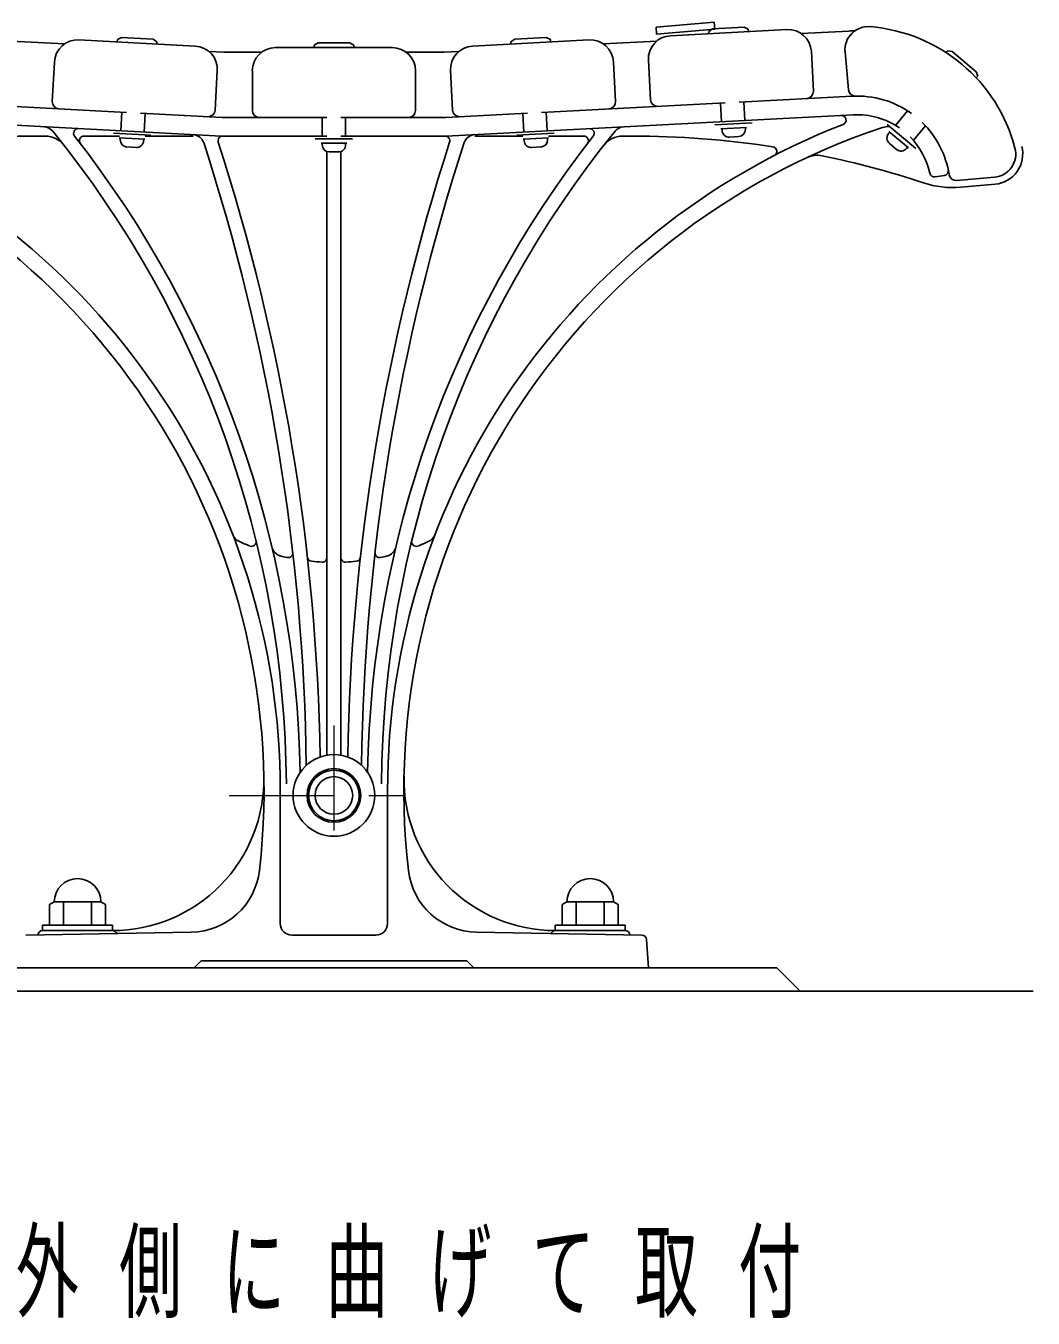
# Model space of a CAD drawing. Units: millimetres on the paper. Extents: x -365 to 12, y -38 to 257.
# Drawn here: x -347.2 to -318.39, y 69.88 to 106.86 of the extents above; entities that cross this region are included whole.
import ezdxf

# ---------------------------------------------------------------- set-up
doc = ezdxf.new("R2010")
doc.units = ezdxf.units.MM
doc.linetypes.add('USER2', pattern=[6, 3, -1, 1, -1])
doc.layers.add('LY_3', color=3, linetype='Continuous', lineweight=25)
doc.styles.add('ＭＳ ゴシック', font='')
doc.styles.get('ＭＳ ゴシック').set_extended_font_data('MS Gothic')

msp = doc.modelspace()

# ---------------------------------------------------------------- linework, layer by layer
at = {"layer": 'LY_3'}
for p, q in [((-327.512, 106.967), (-329.172, 106.822)), ((-327.512, 106.967), (-327.494, 106.768)), ((-344.46, 106.524), (-344.579, 106.464)), ((-344.46, 106.524), (-344.579, 106.464)), ((-343.559, 106.478), (-344.46, 106.525)), ((-343.559, 106.478), (-344.46, 106.525)), ((-333.212, 106.477), (-332.311, 106.524)), ((-333.212, 106.477), (-332.311, 106.524)), ((-332.311, 106.524), (-332.192, 106.464)), ((-332.311, 106.524), (-332.192, 106.464)), ((-329.172, 106.822), (-329.155, 106.622)), ((-327.494, 106.768), (-329.155, 106.622)), ((-328.76, 106.577), (-325.431, 106.751)), ((-328.76, 106.577), (-325.431, 106.751)), ((-327.665, 106.701), (-327.553, 106.773)), ((-327.665, 106.701), (-327.553, 106.773)), ((-327.665, 106.701), (-327.661, 106.634)), ((-327.665, 106.701), (-327.661, 106.634)), ((-327.553, 106.773), (-326.652, 106.82)), ((-327.553, 106.773), (-326.652, 106.82)), ((-326.652, 106.821), (-326.533, 106.76)), ((-326.652, 106.821), (-326.533, 106.76)), ((-326.533, 106.76), (-326.53, 106.693)), ((-326.533, 106.76), (-326.53, 106.693)), ((-323.659, 106.71), (-325.024, 106.638)), ((-323.659, 106.71), (-325.024, 106.638)), ((-347.618, 106.422), (-346.088, 106.342)), ((-347.618, 106.422), (-346.088, 106.342)), ((-342.352, 106.28), (-345.681, 106.455)), ((-342.352, 106.28), (-345.681, 106.455)), ((-344.579, 106.463), (-344.583, 106.397)), ((-344.579, 106.463), (-344.583, 106.397)), ((-343.447, 106.404), (-343.559, 106.477)), ((-343.447, 106.404), (-343.559, 106.477)), ((-343.447, 106.404), (-343.451, 106.338)), ((-343.447, 106.404), (-343.451, 106.338)), ((-336.719, 106.237), (-340.053, 106.237)), ((-336.719, 106.237), (-340.053, 106.237)), ((-338.836, 106.37), (-338.952, 106.304)), ((-338.836, 106.37), (-338.952, 106.304)), ((-338.952, 106.304), (-338.952, 106.237)), ((-338.952, 106.304), (-338.952, 106.237)), ((-337.934, 106.371), (-338.837, 106.371)), ((-337.934, 106.371), (-338.837, 106.371)), ((-337.819, 106.304), (-337.934, 106.371)), ((-337.819, 106.304), (-337.934, 106.371)), ((-337.819, 106.304), (-337.819, 106.237)), ((-337.819, 106.304), (-337.819, 106.237)), ((-334.419, 106.28), (-331.09, 106.455)), ((-334.419, 106.28), (-331.09, 106.455)), ((-333.324, 106.404), (-333.212, 106.477)), ((-333.324, 106.404), (-333.212, 106.477)), ((-333.324, 106.404), (-333.32, 106.338)), ((-333.324, 106.404), (-333.32, 106.338)), ((-332.192, 106.463), (-332.188, 106.397)), ((-332.192, 106.463), (-332.188, 106.397)), ((-329.153, 106.422), (-330.683, 106.342)), ((-329.153, 106.422), (-330.683, 106.342)), ((-320.836, 106.147), (-320.879, 106.096)), ((-320.836, 106.147), (-320.879, 106.096)), ((-320.836, 106.147), (-320.705, 106.123)), ((-320.836, 106.147), (-320.705, 106.123)), ((-346.382, 105.823), (-346.441, 104.692)), ((-346.382, 105.823), (-346.441, 104.692)), ((-341.96, 106.126), (-341.537, 106.103)), ((-341.96, 106.126), (-341.537, 106.103)), ((-341.537, 106.103), (-340.453, 106.103)), ((-341.537, 106.103), (-340.453, 106.103)), ((-335.234, 106.103), (-336.318, 106.103)), ((-335.234, 106.103), (-336.318, 106.103)), ((-334.811, 106.125), (-335.234, 106.103)), ((-334.811, 106.125), (-335.234, 106.103)), ((-330.389, 105.823), (-330.33, 104.692)), ((-330.389, 105.823), (-330.33, 104.692)), ((-329.391, 105.876), (-329.331, 104.744)), ((-329.391, 105.876), (-329.331, 104.744)), ((-324.73, 106.12), (-324.671, 104.988)), ((-324.73, 106.12), (-324.671, 104.988)), ((-323.671, 105.032), (-323.766, 106.112)), ((-323.671, 105.032), (-323.766, 106.112)), ((-320.705, 106.124), (-320.013, 105.544)), ((-320.705, 106.124), (-320.013, 105.544)), ((-341.721, 105.579), (-341.781, 104.447)), ((-341.721, 105.579), (-341.781, 104.447)), ((-340.719, 105.57), (-340.719, 104.437)), ((-340.719, 105.57), (-340.719, 104.437)), ((-336.052, 105.57), (-336.052, 104.437)), ((-336.052, 105.57), (-336.052, 104.437)), ((-335.05, 105.579), (-334.99, 104.447)), ((-335.05, 105.579), (-334.99, 104.447)), ((-320.013, 105.544), (-319.968, 105.418)), ((-320.013, 105.544), (-319.968, 105.418)), ((-319.968, 105.418), (-320.011, 105.367)), ((-319.968, 105.418), (-320.011, 105.367)), ((-344.321, 104.381), (-349.58, 104.656)), ((-344.321, 104.381), (-349.58, 104.656)), ((-332.45, 104.38), (-327.191, 104.656)), ((-332.45, 104.38), (-327.191, 104.656)), ((-326.791, 104.677), (-323.562, 104.846)), ((-326.791, 104.677), (-323.562, 104.846)), ((-326.658, 104.684), (-326.63, 104.151)), ((-326.658, 104.684), (-326.63, 104.151)), ((-341.597, 103.704), (-353.237, 104.314)), ((-341.597, 103.704), (-353.237, 104.314)), ((-344.482, 103.855), (-344.454, 104.387)), ((-344.482, 103.855), (-344.454, 104.387)), ((-341.585, 104.237), (-343.922, 104.36)), ((-341.585, 104.237), (-343.922, 104.36)), ((-343.817, 103.82), (-343.789, 104.352)), ((-343.817, 103.82), (-343.789, 104.352)), ((-335.186, 104.237), (-332.849, 104.359)), ((-335.186, 104.237), (-332.849, 104.359)), ((-335.174, 103.703), (-323.534, 104.314)), ((-335.174, 103.703), (-323.534, 104.314)), ((-332.955, 103.82), (-332.983, 104.352)), ((-332.955, 103.82), (-332.983, 104.352)), ((-332.289, 103.855), (-332.317, 104.387)), ((-332.289, 103.855), (-332.317, 104.387)), ((-327.324, 104.649), (-327.296, 104.116)), ((-327.324, 104.649), (-327.296, 104.116)), ((-322.323, 104.011), (-321.977, 104.424)), ((-322.323, 104.011), (-321.977, 104.424)), ((-341.585, 104.237), (-338.585, 104.237)), ((-341.585, 104.237), (-338.585, 104.237)), ((-338.719, 103.703), (-338.719, 104.237)), ((-338.719, 103.703), (-338.719, 104.237)), ((-335.186, 104.237), (-338.185, 104.237)), ((-335.186, 104.237), (-338.185, 104.237)), ((-338.052, 103.703), (-338.052, 104.237)), ((-338.052, 103.703), (-338.052, 104.237)), ((-327.491, 104.026), (-326.426, 104.082)), ((-327.491, 104.026), (-326.426, 104.082)), ((-327.319, 103.915), (-326.586, 103.953)), ((-327.319, 103.915), (-326.586, 103.953)), ((-327.285, 103.917), (-327.283, 103.863)), ((-327.285, 103.917), (-327.283, 103.863)), ((-326.62, 103.952), (-326.617, 103.898)), ((-326.62, 103.952), (-326.617, 103.898)), ((-322.562, 104.038), (-321.745, 103.352)), ((-322.562, 104.038), (-321.745, 103.352)), ((-321.812, 103.583), (-321.466, 103.995)), ((-321.812, 103.583), (-321.466, 103.995)), ((-346.908, 103.703), (-346.637, 103.703)), ((-346.908, 103.703), (-346.637, 103.703)), ((-345.532, 103.703), (-344.523, 103.703)), ((-345.532, 103.703), (-344.523, 103.703)), ((-343.621, 103.73), (-344.686, 103.786)), ((-343.621, 103.73), (-344.686, 103.786)), ((-343.793, 103.619), (-344.526, 103.658)), ((-343.793, 103.619), (-344.526, 103.658)), ((-344.493, 103.655), (-344.495, 103.602)), ((-344.493, 103.655), (-344.495, 103.602)), ((-343.827, 103.62), (-343.83, 103.567)), ((-343.827, 103.62), (-343.83, 103.567)), ((-343.789, 103.703), (-342.414, 103.703)), ((-343.789, 103.703), (-342.414, 103.703)), ((-341.585, 103.703), (-338.585, 103.703)), ((-341.585, 103.703), (-338.585, 103.703)), ((-337.853, 103.624), (-338.919, 103.625)), ((-337.853, 103.624), (-338.919, 103.625)), ((-335.186, 103.703), (-338.185, 103.703)), ((-335.186, 103.703), (-338.185, 103.703)), ((-332.982, 103.703), (-334.357, 103.703)), ((-332.982, 103.703), (-334.357, 103.703)), ((-333.15, 103.73), (-332.085, 103.786)), ((-333.15, 103.73), (-332.085, 103.786)), ((-332.977, 103.619), (-332.245, 103.657)), ((-332.977, 103.619), (-332.245, 103.657)), ((-332.944, 103.62), (-332.941, 103.567)), ((-332.944, 103.62), (-332.941, 103.567)), ((-332.278, 103.655), (-332.276, 103.602)), ((-332.278, 103.655), (-332.276, 103.602)), ((-331.239, 103.703), (-332.248, 103.703)), ((-331.239, 103.703), (-332.248, 103.703)), ((-329.863, 103.703), (-330.134, 103.703)), ((-329.863, 103.703), (-330.134, 103.703)), ((-327.072, 103.675), (-326.806, 103.689)), ((-327.072, 103.675), (-326.806, 103.689)), ((-322.486, 103.817), (-322.52, 103.776)), ((-322.486, 103.817), (-322.52, 103.776)), ((-322.512, 103.839), (-321.95, 103.367)), ((-322.512, 103.839), (-321.95, 103.367)), ((-344.04, 103.378), (-344.306, 103.392)), ((-344.04, 103.378), (-344.306, 103.392)), ((-338.019, 103.504), (-338.753, 103.505)), ((-338.019, 103.504), (-338.753, 103.505)), ((-338.719, 103.504), (-338.719, 103.451)), ((-338.719, 103.504), (-338.719, 103.451)), ((-338.586, 103.251), (-338.586, 85.986)), ((-338.586, 103.251), (-338.586, 85.986)), ((-338.253, 103.251), (-338.519, 103.251)), ((-338.253, 103.251), (-338.519, 103.251)), ((-338.186, 103.251), (-338.186, 85.986)), ((-338.186, 103.251), (-338.186, 85.986)), ((-338.052, 103.504), (-338.052, 103.45)), ((-338.052, 103.504), (-338.052, 103.45)), ((-332.731, 103.378), (-332.465, 103.392)), ((-332.731, 103.378), (-332.465, 103.392)), ((-322.496, 103.494), (-322.291, 103.323)), ((-322.496, 103.494), (-322.291, 103.323)), ((-321.976, 103.388), (-322.01, 103.348)), ((-321.976, 103.388), (-322.01, 103.348)), ((-320.923, 102.579), (-321.187, 102.537)), ((-320.923, 102.579), (-321.187, 102.537)), ((-320.573, 102.432), (-319.493, 102.526)), ((-320.573, 102.432), (-319.493, 102.526)), ((-319.476, 102.327), (-320.455, 102.241)), ((-319.476, 102.327), (-320.455, 102.241)), ((-339.919, 84.97), (-339.919, 81.17)), ((-339.919, 84.97), (-339.919, 81.17)), ((-336.853, 84.97), (-336.853, 81.17)), ((-336.853, 84.97), (-336.853, 81.17)), ((-346.386, 81.79), (-346.519, 81.713)), ((-346.386, 81.79), (-346.519, 81.713)), ((-345.053, 81.79), (-346.386, 81.79)), ((-345.053, 81.79), (-346.386, 81.79)), ((-346.119, 81.79), (-346.119, 81.123)), ((-346.119, 81.79), (-346.119, 81.123)), ((-345.319, 81.79), (-345.319, 81.123)), ((-345.319, 81.79), (-345.319, 81.123)), ((-345.053, 81.79), (-344.919, 81.713)), ((-345.053, 81.79), (-344.919, 81.713)), ((-331.719, 81.79), (-331.853, 81.713)), ((-331.719, 81.79), (-331.853, 81.713)), ((-331.719, 81.79), (-330.386, 81.79)), ((-331.719, 81.79), (-330.386, 81.79)), ((-331.453, 81.79), (-331.453, 81.123)), ((-331.453, 81.79), (-331.453, 81.123)), ((-330.653, 81.79), (-330.653, 81.123)), ((-330.653, 81.79), (-330.653, 81.123)), ((-330.386, 81.79), (-330.253, 81.713)), ((-330.386, 81.79), (-330.253, 81.713)), ((-346.519, 81.713), (-346.519, 81.123)), ((-346.519, 81.713), (-346.519, 81.123)), ((-344.919, 81.713), (-344.919, 81.123)), ((-344.919, 81.713), (-344.919, 81.123)), ((-331.853, 81.713), (-331.853, 81.123)), ((-331.853, 81.713), (-331.853, 81.123)), ((-330.253, 81.713), (-330.253, 81.123)), ((-330.253, 81.713), (-330.253, 81.123)), ((-346.719, 81.123), (-346.719, 80.97)), ((-344.719, 81.123), (-346.719, 81.123)), ((-346.719, 81.123), (-346.719, 80.97)), ((-344.719, 81.123), (-346.719, 81.123)), ((-344.719, 81.123), (-344.719, 80.97)), ((-344.719, 81.123), (-344.719, 80.97)), ((-332.053, 81.123), (-332.053, 80.97)), ((-332.053, 81.123), (-330.053, 81.123)), ((-332.053, 81.123), (-332.053, 80.97)), ((-332.053, 81.123), (-330.053, 81.123)), ((-330.053, 81.123), (-330.053, 80.97)), ((-330.053, 81.123), (-330.053, 80.97)), ((-347.197, 80.839), (-342.468, 80.921)), ((-347.197, 80.839), (-342.468, 80.921)), ((-346.719, 80.97), (-344.719, 80.97)), ((-346.719, 80.97), (-344.719, 80.97)), ((-339.586, 80.837), (-337.186, 80.837)), ((-339.586, 80.837), (-337.186, 80.837)), ((-329.575, 80.839), (-334.304, 80.922)), ((-329.575, 80.839), (-334.304, 80.922)), ((-330.053, 80.97), (-332.053, 80.97)), ((-330.053, 80.97), (-332.053, 80.97)), ((-329.386, 79.903), (-329.444, 80.715)), ((-329.386, 79.903), (-329.444, 80.715)), ((-351.053, 79.903), (-325.719, 79.903)), ((-351.053, 79.903), (-325.719, 79.903)), ((-342.386, 79.903), (-342.186, 80.103)), ((-342.386, 79.903), (-342.186, 80.103)), ((-342.186, 80.103), (-334.586, 80.103)), ((-342.186, 80.103), (-334.586, 80.103)), ((-334.586, 80.103), (-334.386, 79.903)), ((-334.586, 80.103), (-334.386, 79.903)), ((-325.719, 79.903), (-325.053, 79.237)), ((-325.719, 79.903), (-325.053, 79.237)), ((-358.386, 79.237), (-318.386, 79.237))]:
    msp.add_line(p, q, dxfattribs=at)
at = {"layer": 'LY_3', "color": 7, "linetype": 'USER2', "lineweight": 13}
for p, q in [((-338.386, 86.837), (-338.386, 83.256)), ((-338.386, 86.837), (-338.386, 83.256)), ((-341.386, 84.837), (-335.386, 84.837)), ((-341.386, 84.837), (-335.386, 84.837))]:
    msp.add_line(p, q, dxfattribs=at)
at = {"layer": 'LY_3'}
for radius in [1.167, 1.167, 0.767, 0.767, 0.723, 0.723, 0.537, 0.537]:
    msp.add_circle((-338.386, 84.837), radius, dxfattribs=at)
for centre, radius, start, end in [((-328.725, 105.911), 0.667, 93.0001, 183), ((-328.725, 105.911), 0.667, 93.0001, 183), ((-325.396, 106.085), 0.667, 3.0002, 93.0001), ((-325.396, 106.085), 0.667, 3.0002, 93.0001), ((-323.102, 106.17), 0.667, 85.4069, 185.0001), ((-323.102, 106.17), 0.667, 85.4069, 185.0001), ((-323.422, 102.183), 4.533, 90.7901, 93.0002), ((-323.422, 102.183), 4.533, 90.7901, 93.0002), ((-323.422, 102.183), 4.667, 14.5941, 85.4061), ((-323.422, 102.183), 4.667, 14.5941, 85.4061), ((-345.716, 105.788), 0.667, 86.9999, 176.9998), ((-345.716, 105.788), 0.667, 86.9999, 176.9998), ((-342.387, 105.614), 0.667, 356.9999, 86.9998), ((-342.387, 105.614), 0.667, 356.9999, 86.9998), ((-340.053, 105.57), 0.667, 90.0002, 180.0002), ((-340.053, 105.57), 0.667, 90.0002, 180.0002), ((-336.719, 105.57), 0.667, 0.0003, 90.0002), ((-336.719, 105.57), 0.667, 0.0003, 90.0002), ((-334.384, 105.614), 0.667, 93.0001, 183), ((-334.384, 105.614), 0.667, 93.0001, 183), ((-331.055, 105.788), 0.667, 3.0002, 93.0001), ((-331.055, 105.788), 0.667, 3.0002, 93.0001), ((-323.472, 105.049), 0.2, 185.0013, 270.9967), ((-323.472, 105.049), 0.2, 185.0013, 270.9967), ((-346.241, 104.681), 0.2, 176.9996, 266.9971), ((-346.241, 104.681), 0.2, 176.9996, 266.9971), ((-330.53, 104.681), 0.2, 273.0028, 3.0003), ((-330.53, 104.681), 0.2, 273.0028, 3.0003), ((-329.132, 104.754), 0.2, 183.0001, 272.9999), ((-329.132, 104.754), 0.2, 183.0001, 272.9999), ((-324.871, 104.978), 0.2, 273.0028, 3.0003), ((-324.871, 104.978), 0.2, 273.0028, 3.0003), ((-323.422, 102.183), 2.667, 54.3032, 93.0001), ((-323.422, 102.183), 2.667, 54.3032, 93.0001), ((-341.98, 104.458), 0.2, 267.0001, 356.9999), ((-341.98, 104.458), 0.2, 267.0001, 356.9999), ((-340.519, 104.437), 0.2, 180, 269.9975), ((-340.519, 104.437), 0.2, 180, 269.9975), ((-336.253, 104.437), 0.2, 270.0004, 0.0003), ((-336.253, 104.437), 0.2, 270.0004, 0.0003), ((-334.791, 104.458), 0.2, 183.0001, 272.9999), ((-334.791, 104.458), 0.2, 183.0001, 272.9999), ((-323.869, 104.162), 0.133, 291.3053, 92.9984), ((-323.869, 104.162), 0.133, 291.3053, 92.9984), ((-323.422, 102.183), 2.133, 55.3818, 93.0001), ((-323.422, 102.183), 2.133, 55.3818, 93.0001), ((-360.386, 84.97), 20, 353.4638, 71.5954), ((-360.386, 84.97), 20, 353.4638, 71.5954), ((-360.386, 84.97), 20.467, 0, 68.6957), ((-360.386, 84.97), 20.467, 0, 68.6957), ((-346.688, 103.636), 0.333, 38.9913, 86.9995), ((-346.688, 103.636), 0.333, 38.9913, 86.9995), ((-345.698, 103.785), 0.133, 87.0016, 218.0394), ((-345.698, 103.785), 0.133, 87.0016, 218.0394), ((-316.385, 84.97), 20.467, 111.3043, 180), ((-316.385, 84.97), 20.467, 111.3043, 180), ((-316.385, 84.97), 20, 108.4046, 186.5362), ((-316.385, 84.97), 20, 108.4046, 186.5362), ((-331.073, 103.785), 0.133, 321.9606, 92.9984), ((-331.073, 103.785), 0.133, 321.9606, 92.9984), ((-330.083, 103.636), 0.333, 93.0005, 141.0087), ((-330.083, 103.636), 0.333, 93.0005, 141.0087), ((-322.489, 103.314), 0.667, 90.5245, 108.4045), ((-322.489, 103.314), 0.667, 90.5245, 108.4045), ((-323.422, 102.183), 2.667, 9.0008, 45.7011), ((-323.422, 102.183), 2.667, 9.0008, 45.7011), ((-346.908, 77.037), 26.667, 90, 98.6918), ((-346.908, 77.037), 26.667, 90, 98.6918), ((-346.637, 103.037), 0.667, 38.0181, 90), ((-346.637, 103.037), 0.667, 38.0181, 90), ((-369.746, 84.97), 30, 0.3837, 38.9913), ((-369.746, 84.97), 30, 0.3837, 38.9913), ((-369.746, 84.97), 30.4, 0.9859, 38.0394), ((-369.746, 84.97), 30.4, 0.9859, 38.0394), ((-345.532, 103.57), 0.133, 90, 217.5294), ((-345.532, 103.57), 0.133, 90, 217.5294), ((-344.296, 103.591), 0.2, 176.9989, 266.9963), ((-344.296, 103.591), 0.2, 176.9989, 266.9963), ((-344.029, 103.577), 0.2, 266.9964, 356.9991), ((-344.029, 103.577), 0.2, 266.9964, 356.9991), ((-342.428, 103.413), 0.333, 18.0048, 86.9995), ((-342.428, 103.413), 0.333, 18.0048, 86.9995), ((-341.568, 103.57), 0.133, 90, 197.8949), ((-341.568, 103.57), 0.133, 90, 197.8949), ((-307.025, 84.97), 30.4, 141.9605, 179.0141), ((-307.025, 84.97), 30.4, 141.9605, 179.0141), ((-307.025, 84.97), 30, 141.0086, 179.6163), ((-307.025, 84.97), 30, 141.0086, 179.6163), ((-335.203, 103.57), 0.133, 342.105, 90), ((-335.203, 103.57), 0.133, 342.105, 90), ((-334.343, 103.413), 0.333, 93.0004, 161.9952), ((-334.343, 103.413), 0.333, 93.0004, 161.9952), ((-332.742, 103.577), 0.2, 183.0008, 273.0036), ((-332.742, 103.577), 0.2, 183.0008, 273.0036), ((-332.475, 103.591), 0.2, 273.0036, 3.0011), ((-332.475, 103.591), 0.2, 273.0036, 3.0011), ((-331.239, 103.57), 0.133, 322.4705, 90), ((-331.239, 103.57), 0.133, 322.4705, 90), ((-330.134, 103.037), 0.667, 90, 141.9818), ((-330.134, 103.037), 0.667, 90, 141.9818), ((-329.863, 77.037), 26.667, 81.3081, 90), ((-329.863, 77.037), 26.667, 81.3081, 90), ((-327.083, 103.874), 0.2, 183.0008, 273.0036), ((-327.083, 103.874), 0.2, 183.0008, 273.0036), ((-326.816, 103.888), 0.2, 273.0036, 3.0011), ((-326.816, 103.888), 0.2, 273.0036, 3.0011), ((-322.367, 103.647), 0.2, 140.0003, 230.0031), ((-322.367, 103.647), 0.2, 140.0003, 230.0031), ((-323.422, 102.183), 2.133, 12.3729, 44.6236), ((-323.422, 102.183), 2.133, 12.3729, 44.6236), ((-399.173, 84.97), 60, 0.69158, 18.00511), ((-399.173, 84.97), 60, 0.69158, 18.00511), ((-399.173, 84.97), 60.4, 0.91512, 17.89471), ((-399.173, 84.97), 60.4, 0.91512, 17.89471), ((-338.519, 103.451), 0.2, 179.9889, 269.9864), ((-338.519, 103.451), 0.2, 179.9889, 269.9864), ((-338.253, 103.451), 0.2, 269.9864, 359.9892), ((-338.253, 103.451), 0.2, 269.9864, 359.9892), ((-277.598, 84.97), 60.4, 162.10524, 179.08484), ((-277.598, 84.97), 60.4, 162.10524, 179.08484), ((-277.598, 84.97), 60, 161.99486, 179.30841), ((-277.598, 84.97), 60, 161.99486, 179.30841), ((-325.853, 103.265), 0.133, 297.3615, 81.3081), ((-325.853, 103.265), 0.133, 297.3615, 81.3081), ((-322.163, 103.476), 0.2, 230.0031, 320.0006), ((-322.163, 103.476), 0.2, 230.0031, 320.0006), ((-319.551, 103.191), 0.667, 275.0002, 14.5939), ((-319.551, 103.191), 0.667, 275.0002, 14.5939), ((-319.551, 103.191), 0.867, 275.0001, 14.5943), ((-319.551, 103.191), 0.867, 275.0001, 14.5943), ((-324.56, 102.49), 0.667, 78.231, 115.013), ((-324.56, 102.49), 0.667, 78.231, 115.013), ((-329.863, 77.037), 26.667, 71.7726, 78.231), ((-329.863, 77.037), 26.667, 71.7726, 78.231), ((-321.208, 102.669), 0.133, 192.3728, 278.9999), ((-321.208, 102.669), 0.133, 192.3728, 278.9999), ((-320.944, 102.71), 0.133, 278.9999, 12.018), ((-320.944, 102.71), 0.133, 278.9999, 12.018), ((-320.591, 102.631), 0.2, 189.0014, 275.0013), ((-320.591, 102.631), 0.2, 189.0014, 275.0013), ((-320.688, 104.898), 2.667, 251.7726, 275.0002), ((-320.688, 104.898), 2.667, 251.7726, 275.0002), ((-340.963, 92.412), 0.333, 200.9657, 244.8154), ((-340.963, 92.412), 0.333, 200.9657, 244.8154), ((-338.386, 97.893), 6.389, 244.8154, 247.8743), ((-338.386, 97.893), 6.389, 244.8154, 247.8743), ((-340.742, 92.097), 0.133, 247.8739, 13.8056), ((-340.742, 92.097), 0.133, 247.8739, 13.8056), ((-336.03, 92.097), 0.133, 166.1944, 292.1261), ((-336.03, 92.097), 0.133, 166.1944, 292.1261), ((-338.386, 97.893), 6.389, 292.1257, 295.1846), ((-338.386, 97.893), 6.389, 292.1257, 295.1846), ((-335.809, 92.412), 0.333, 295.1846, 339.0343), ((-335.809, 92.412), 0.333, 295.1846, 339.0343), ((-339.83, 92.011), 0.333, 193.2447, 256.2033), ((-339.83, 92.011), 0.333, 193.2447, 256.2033), ((-339.694, 91.775), 0.133, 257.93, 6.5268), ((-339.694, 91.775), 0.133, 257.93, 6.5268), ((-337.078, 91.775), 0.133, 173.4731, 282.07), ((-337.078, 91.775), 0.133, 173.4731, 282.07), ((-336.942, 92.011), 0.333, 283.7966, 346.7553), ((-336.942, 92.011), 0.333, 283.7966, 346.7553), ((-338.386, 97.893), 6.389, 256.2036, 257.9315), ((-338.386, 97.893), 6.389, 256.2036, 257.9315), ((-339.011, 91.668), 0.133, 186.3524, 264.2657), ((-339.011, 91.668), 0.133, 186.3524, 264.2657), ((-338.386, 97.893), 6.389, 264.266, 266.9456), ((-338.386, 97.893), 6.389, 264.266, 266.9456), ((-338.719, 91.646), 0.133, 266.9456, 0), ((-338.719, 91.646), 0.133, 266.9456, 0), ((-338.053, 91.646), 0.133, 180, 273.0543), ((-338.053, 91.646), 0.133, 180, 273.0543), ((-338.386, 97.893), 6.389, 273.0544, 275.734), ((-338.386, 97.893), 6.389, 273.0544, 275.734), ((-337.761, 91.668), 0.133, 275.7343, 353.6476), ((-337.761, 91.668), 0.133, 275.7343, 353.6476), ((-338.386, 97.893), 6.389, 282.0684, 283.7964), ((-338.386, 97.893), 6.389, 282.0684, 283.7964), ((-344.719, 85.3), 4.33, 270, 1.2062), ((-344.719, 85.3), 4.33, 270, 1.2062), ((-344.719, 85.3), 4.33, 0, 1.2062), ((-344.719, 85.3), 4.33, 0, 1.2062), ((-332.053, 85.299), 4.329, 178.7971, 270), ((-332.053, 85.299), 4.329, 178.7971, 270), ((-342.503, 82.921), 2, 271, 353.4638), ((-342.503, 82.921), 2, 271, 353.4638), ((-334.269, 82.921), 2, 186.5362, 269), ((-334.269, 82.921), 2, 186.5362, 269), ((-345.719, 81.79), 0.667, 0, 180), ((-345.719, 81.79), 0.667, 0, 180), ((-331.053, 81.79), 0.667, 0, 180), ((-331.053, 81.79), 0.667, 0, 180), ((-339.586, 81.17), 0.333, 180, 270), ((-339.586, 81.17), 0.333, 180, 270), ((-337.186, 81.17), 0.333, 270, 0), ((-337.186, 81.17), 0.333, 270, 0), ((-346.719, 80.837), 0.133, 90, 176.4905), ((-346.719, 80.837), 0.133, 90, 176.4905), ((-344.719, 80.837), 0.133, 20.902, 90), ((-344.719, 80.837), 0.133, 20.902, 90), ((-332.053, 80.837), 0.133, 90, 159.0979), ((-332.053, 80.837), 0.133, 90, 159.0979), ((-330.053, 80.837), 0.133, 3.5094, 90), ((-330.053, 80.837), 0.133, 3.5094, 90), ((-329.577, 80.706), 0.133, 4.0862, 88.999), ((-329.577, 80.706), 0.133, 4.0862, 88.999)]:
    msp.add_arc(centre, radius, start, end, dxfattribs=at)

# ---------------------------------------------------------------- texts
at = {"layer": 'LY_3', "color": 7, "insert": (-353.386, 71.102), "char_height": 2.199, "attachment_point": 4, "style": 'ＭＳ ゴシック'}
msp.add_mtext('\\T1.64;\\W0.6;少し外側に曲げて取付', dxfattribs=at)

doc.saveas('drawing.dxf')
